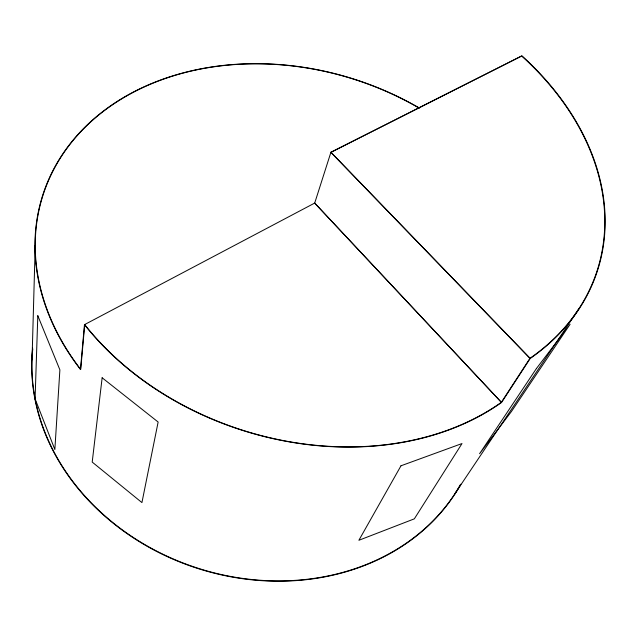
<?xml version="1.0" encoding="UTF-8"?>
<svg xmlns="http://www.w3.org/2000/svg" width="637" height="637" viewBox="0 0 637 637"><rect width="100%" height="100%" fill="white"/><g stroke="black" fill="none" stroke-linecap="round" stroke-linejoin="round"><path stroke-width="0.96" d="M32.033 359.801L35.218 245.476M529.944 358.328L330.882 152.37L521.679 56.032A289.612 212.814 17.7 0 1 529.944 358.328L501.327 402.321L314.686 203.131L330.929 152.235L521.918 55.817A289.946 213.045 17.7 0 1 530.239 358.44L501.566 402.473L314.71 203.06L84.466 324.663L80.469 369.508A261.504 205.448 17.7 0 1 102.7 111.594A261.504 205.448 17.7 0 1 419.52 108.107M454.563 494.201L578.882 308.738M330.929 152.235L530.239 358.44M501.566 402.473A274.985 209.398 17.7 0 1 84.466 324.663M460.885 484.216A228.022 192.868 17.7 0 1 198.338 568.666A228.022 192.868 17.7 0 1 32.63 348.057M460.559 484.335A227.815 192.685 17.7 0 1 198.863 568.499A227.815 192.685 17.7 0 1 32.75 349.1M418.485 107.717A261.234 205.233 17.7 0 0 102.549 112.016A261.234 205.233 17.7 0 0 80.716 369.396L84.721 324.599A274.682 209.175 17.7 0 0 501.327 402.321M37.806 315.729L35.083 398.866L54.862 449.523L59.886 369.858L37.806 315.729M102.143 377.781L92.206 462.08L141.932 502.585L158.135 422.028L102.143 377.781M400.992 465.782L358.87 540.287L414.337 518.844L462.016 443.543L400.992 465.782M536.394 368.576L479.573 453.727L511.455 411.486L570.107 324.241L536.394 368.576"/></g></svg>
